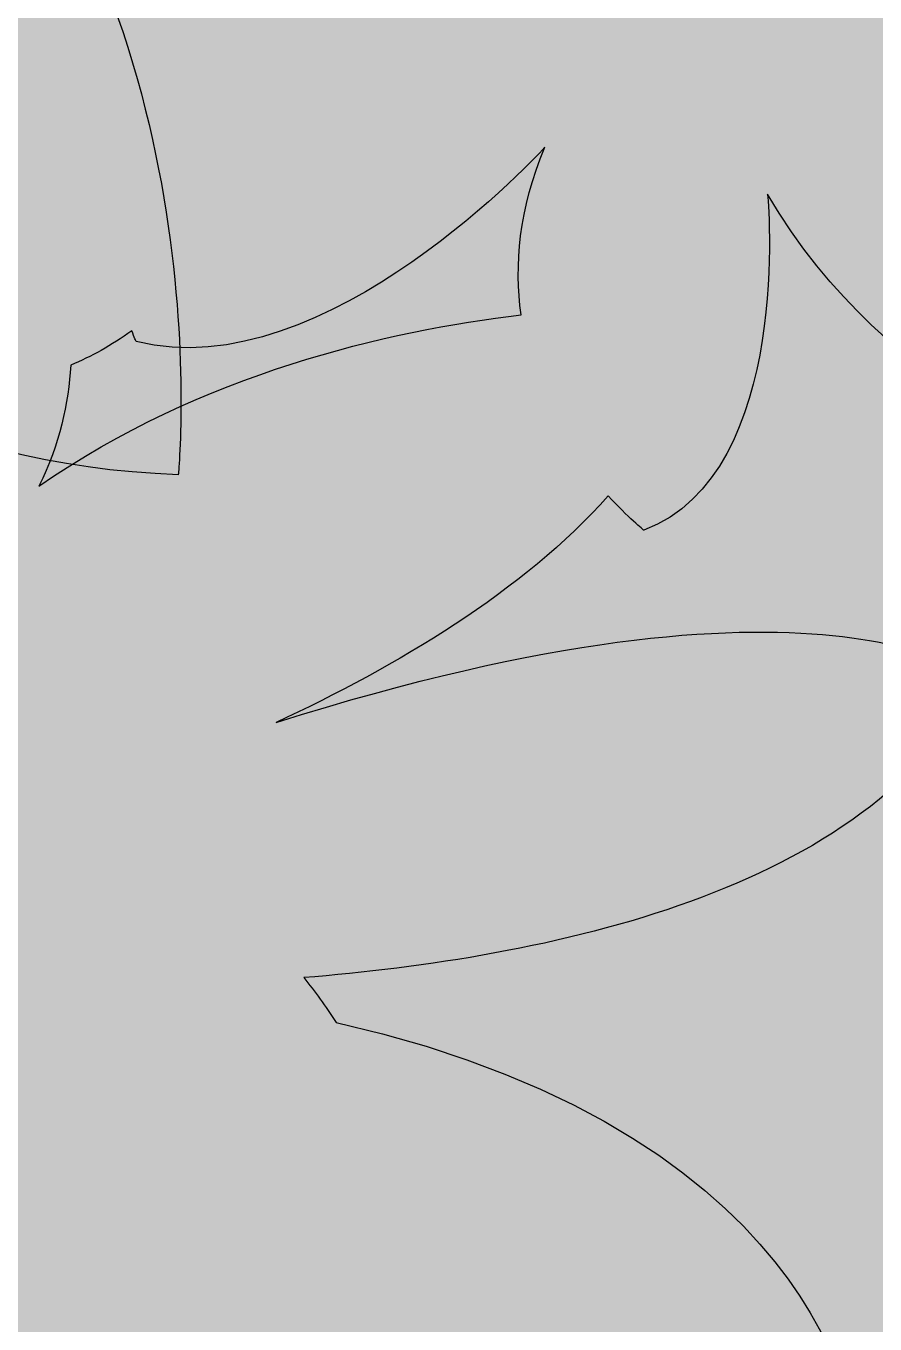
# Model space of a CAD drawing. Header units: inches. Extents: x 102447 to 288095, y 37526 to 105682.
# Drawn here: x 112192.88 to 112211.94, y 86245.57 to 86274.73 of the extents above; entities that cross this region are included whole.
import ezdxf

# ---------------------------------------------------------------- set-up
doc = ezdxf.new("R2010")
doc.units = ezdxf.units.IN
doc.header["$LTSCALE"] = 200
doc.header["$MEASUREMENT"] = 0
doc.layers.add('NEW_TREES', color=7, linetype='Continuous')

msp = doc.modelspace()

# ---------------------------------------------------------------- hatches: boundary and pattern name
h = msp.add_hatch()
h.set_pattern_fill('GRASS', color=3, scale=100)
h.set_pattern_definition([(90, (104411.36, 74460.45), (-70.71068, 70.71068), [18.75, -122.67136]), (45, (104411.36, 74460.45), (-70.7107, 70.7107), [18.75, -81.25]), (135, (104411.36, 74460.45), (-70.7107, -70.7107), [18.75, -81.25])])
h.paths.add_polyline_path([(112371.946, 86941.414, 0.414214), (112290.886, 87022.474), (111897.932, 87023.798), (111897.932, 85218.963), (112290.886, 85218.963, 0.414214), (112371.946, 85300.023), (112371.946, 85574.896)])
h.paths.add_polyline_path([(112371.946, 84739.007, 0.414214), (112290.886, 84820.067), (111897.932, 84820.067), (111897.932, 84804.028), (111897.016, 84804.028), (111897.016, 83962.738), (112290.886, 83962.738, 0.414214), (112371.946, 84043.798)])
h.paths.add_polyline_path([(109278.554, 83417.614), (108069.271, 83417.614, 0.414214), (108019.271, 83367.614), (108019.271, 82980.759), (109278.554, 82980.759)])
h.paths.add_polyline_path([(108257.219, 83344.805), (108693.475, 83344.805), (108693.475, 83053.568), (108257.219, 83053.568)], flags=16)
h.paths.add_polyline_path([(108857.547, 83199.187, -1), (109175.214, 83199.187, -1)], flags=16)
h.paths.add_polyline_path([(108963.556, 83150.644), (109063.694, 83150.644), (109063.694, 83258.818), (108963.556, 83258.818)], flags=8)
h.paths.add_polyline_path([(108411.016, 83150.259), (108511.154, 83150.259), (108511.154, 83258.432), (108411.016, 83258.432)], flags=8)

# ---------------------------------------------------------------- linework, layer by layer
at = {"layer": 'NEW_TREES', "color": 3, "linetype": 'Continuous'}
for points in [[(112191.071, 86281.471), (112197.312, 86274.77), (112196.295, 86264.646), (112196.295, 86264.646)], [(112196.295, 86264.646), (112185.095, 86265.062), (112180.347, 86274.299), (112180.347, 86274.299)], [(112204.526, 86272.006), (112204.526, 86272.006), (112199.617, 86266.569), (112195.351, 86267.639)], [(112203.99, 86268.237), (112203.843, 86269.358), (112203.936, 86270.606), (112204.526, 86272.006)], [(112209.524, 86270.951), (112209.524, 86270.951), (112210.129, 86264.692), (112206.747, 86263.399)], [(112217.038, 86264.905), (112217.038, 86264.905), (112212.261, 86266.234), (112209.524, 86270.951)], [(112193.169, 86264.393), (112196.835, 86266.929), (112200.988, 86267.877), (112203.99, 86268.237)], [(112195.253, 86267.882), (112194.791, 86267.543), (112194.339, 86267.304), (112193.882, 86267.106)], [(112195.351, 86267.639), (112195.351, 86267.639), (112195.307, 86267.725), (112195.253, 86267.882)], [(112193.882, 86267.106), (112193.828, 86266.254), (112193.636, 86265.336), (112193.169, 86264.393)], [(112205.946, 86264.175), (112204.049, 86262.024), (112201.17, 86260.33), (112198.491, 86259.082)], [(112206.747, 86263.399), (112206.747, 86263.399), (112206.389, 86263.688), (112205.946, 86264.175)], [(112198.491, 86259.082), (112210.817, 86262.988), (112214.232, 86260.061), (112214.232, 86260.061)], [(112214.232, 86260.061), (112211.873, 86255.248), (112204.472, 86253.782), (112199.111, 86253.351)], [(112199.111, 86253.351), (112199.366, 86253.046), (112199.602, 86252.707), (112199.843, 86252.346)], [(112199.843, 86252.346), (112211.274, 86249.734), (112211.554, 86242.77), (112211.554, 86242.77)]]:
    msp.add_open_spline(points, degree=3, dxfattribs=at)

doc.saveas('drawing.dxf')
